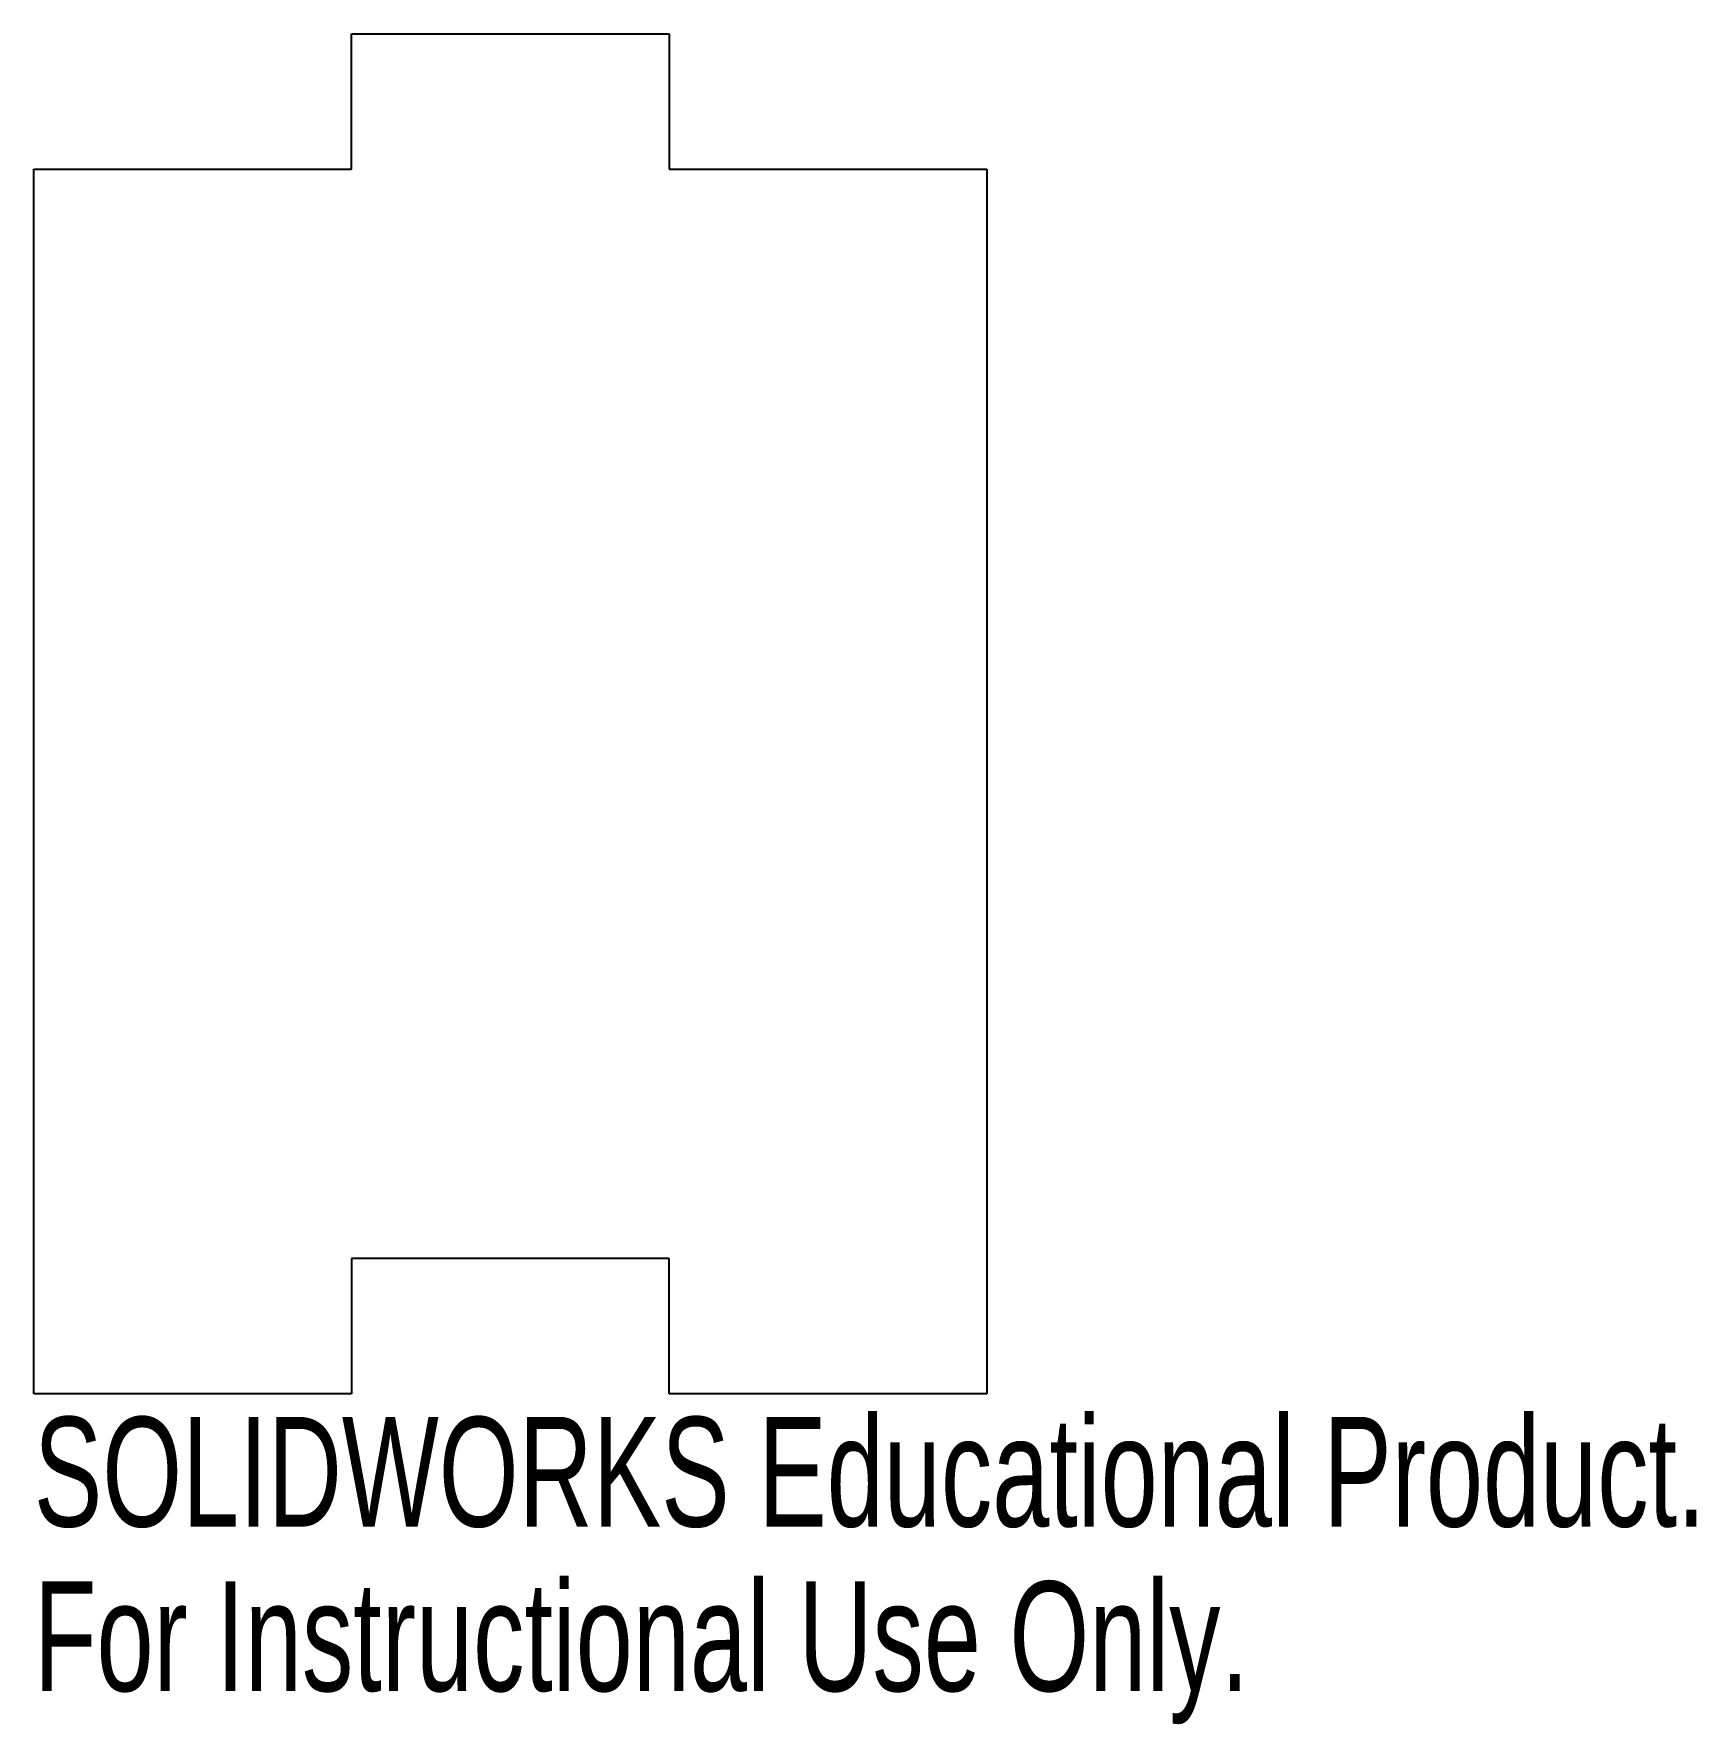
# Model space of a CAD drawing. Header units: millimetres. Extents: x 0 to 73.3, y -68.5 to 6.
import ezdxf

# ---------------------------------------------------------------- set-up
doc = ezdxf.new("R2010")
doc.units = ezdxf.units.MM
doc.styles.add('SLDTEXTSTYLE0', font='TXT', dxfattribs={"width": 0.7})

msp = doc.modelspace()

# ---------------------------------------------------------------- linework, layer by layer
at = {"color": 7, "linetype": 'Continuous', "lineweight": 25}
for p, q in [((14, 5.969), (28, 5.969)), ((14, 0), (14, 5.969)), ((28, 5.969), (28, 0)), ((0, -53.969), (0, 0)), ((0, 0), (14, 0)), ((28, 0), (42, 0)), ((42, 0), (42, -53.969)), ((28, -48), (14, -48)), ((14, -48), (14, -53.969)), ((28, -53.969), (28, -48)), ((14, -53.969), (0, -53.969)), ((42, -53.969), (28, -53.969))]:
    msp.add_line(p, q, dxfattribs=at)

# ---------------------------------------------------------------- texts
at = {"color": 7, "linetype": 'Continuous', "char_height": 4.83362, "attachment_point": 1, "style": 'SLDTEXTSTYLE0'}
for s, insert in [('SOLIDWORKS Educational Product.', (0, -54.989)), ('For Instructional Use Only.', (0, -62.239))]:
    msp.add_mtext(s, dxfattribs=dict(at, insert=insert))

doc.saveas('drawing.dxf')
